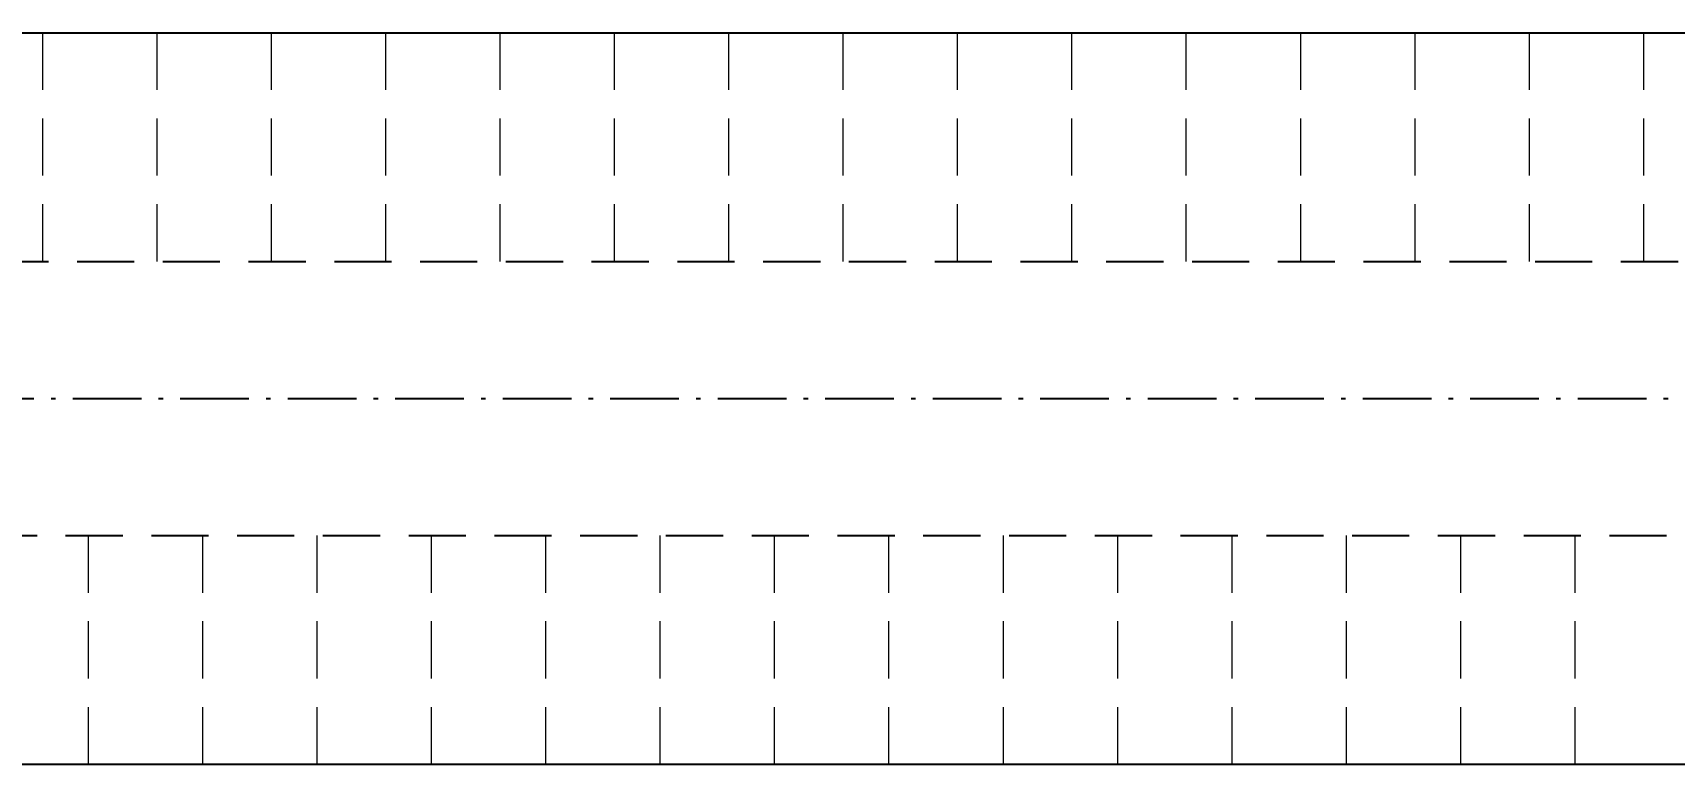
# Model space of a CAD drawing. Extents: x 6529560 to 6558080, y 5579316 to 5588131.
# Drawn here: x 6543512.6 to 6543548.48, y 5579482.6 to 5579498.6 of the extents above; entities that cross this region are included whole.
import ezdxf

# ---------------------------------------------------------------- set-up
doc = ezdxf.new("R2010")
doc.units = 0
doc.header["$MEASUREMENT"] = 0
doc.linetypes.add('DASHED2', pattern=[0.375, 0.25, -0.125])
doc.linetypes.add('DCD Osie', pattern=[9, 6, -1.5, 0, -1.5])
doc.layers.get('0').update_dxf_attribs({"color": 2, "linetype": 'CONTINUOUS', "lineweight": 5})
doc.layers.add('arch_droga', color=1, linetype='CONTINUOUS', lineweight=25)
doc.layers.add('arch_miejsca parkingowe', color=6, linetype='CONTINUOUS', lineweight=15)

# ---------------------------------------------------------------- blocks, each defined once
blk = doc.blocks.new('ZT_z_opisami')
at = {"layer": 'arch_droga', "color": 7}
for p, q in [((6540802.138, 5579421.152), (6540905.638, 5579421.152)), ((6540775.638, 5579405.152), (6540905.638, 5579405.152))]:
    blk.add_line(p, q, dxfattribs=at)
at = {"layer": 'arch_droga', "color": 7, "linetype": 'DASHED2', "ltscale": 5}
for p, q in [((6540801.638, 5579416.152), (6540906.138, 5579416.152)), ((6540775.138, 5579410.152), (6540906.138, 5579410.152))]:
    blk.add_line(p, q, dxfattribs=at)
at = {"layer": 'arch_droga', "color": 7, "linetype": 'DCD Osie', "ltscale": 0.25}
blk.add_line((6540774.195, 5579413.152, -6.54), (6540947.64, 5579413.152, -6.54), dxfattribs=at)
at = {"layer": 'arch_miejsca parkingowe', "color": 7, "linetype": 'DASHED2', "ltscale": 5}
for p, q in [((6540834.638, 5579416.152), (6540834.638, 5579421.152)), ((6540837.138, 5579416.152), (6540837.138, 5579421.152)), ((6540839.638, 5579416.152), (6540839.638, 5579421.152)), ((6540842.138, 5579416.152), (6540842.138, 5579421.152)), ((6540844.638, 5579416.152), (6540844.638, 5579421.152)), ((6540847.138, 5579416.152), (6540847.138, 5579421.152)), ((6540849.638, 5579416.152), (6540849.638, 5579421.152)), ((6540852.138, 5579416.152), (6540852.138, 5579421.152)), ((6540854.638, 5579416.152), (6540854.638, 5579421.152)), ((6540857.138, 5579416.152), (6540857.138, 5579421.152)), ((6540859.638, 5579416.152), (6540859.638, 5579421.152)), ((6540862.138, 5579416.152), (6540862.138, 5579421.152)), ((6540864.638, 5579416.152), (6540864.638, 5579421.152)), ((6540867.138, 5579416.152), (6540867.138, 5579421.152)), ((6540869.638, 5579416.152), (6540869.638, 5579421.152)), ((6540835.638, 5579405.152), (6540835.638, 5579410.152)), ((6540838.138, 5579405.152), (6540838.138, 5579410.152)), ((6540840.638, 5579405.152), (6540840.638, 5579410.152)), ((6540843.138, 5579405.152), (6540843.138, 5579410.152)), ((6540845.638, 5579405.152), (6540845.638, 5579410.152)), ((6540848.138, 5579405.152), (6540848.138, 5579410.152)), ((6540850.638, 5579405.152), (6540850.638, 5579410.152)), ((6540853.138, 5579405.152), (6540853.138, 5579410.152)), ((6540855.638, 5579405.152), (6540855.638, 5579410.152)), ((6540858.138, 5579405.152), (6540858.138, 5579410.152)), ((6540860.638, 5579405.152), (6540860.638, 5579410.152)), ((6540863.138, 5579405.152), (6540863.138, 5579410.152)), ((6540865.638, 5579405.152), (6540865.638, 5579410.152)), ((6540868.138, 5579405.152), (6540868.138, 5579410.152))]:
    blk.add_line(p, q, dxfattribs=at)

msp = doc.modelspace()

# ---------------------------------------------------------------- block references
at = {"color": 4, "rotation": 359.9999223416695}
msp.add_blockref('ZT_z_opisami', (2670.615, 86.312, -1.4022), dxfattribs=at)

doc.saveas('drawing.dxf')
